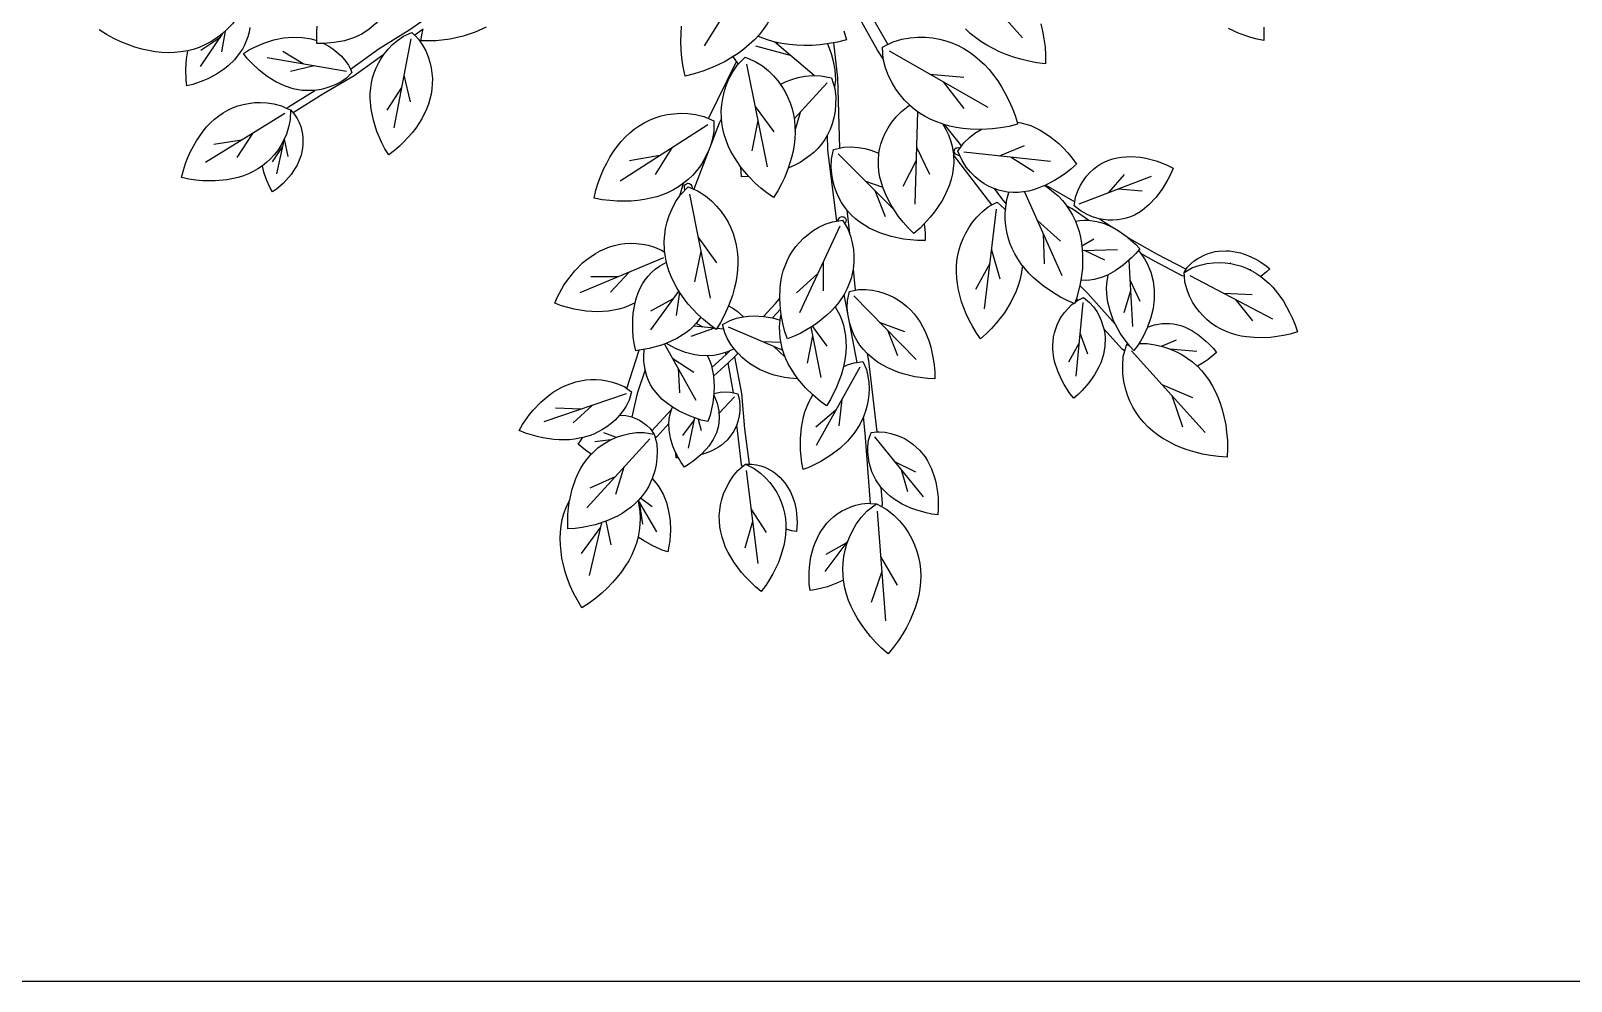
# Model space of a CAD drawing. Header units: millimetres. Extents: x 488786 to 747986, y 25193 to 95000.
# Drawn here: x 579773 to 581064, y 81766 to 82563 of the extents above; entities that cross this region are included whole.
import ezdxf

# ---------------------------------------------------------------- set-up
doc = ezdxf.new("R2010")
doc.units = ezdxf.units.MM
for name, color, linetype in [('10. ETC', 251, 'Continuous'), ('6. FUR1', 181, 'Continuous'), ('8. FUR-L', 74, 'Continuous')]:
    doc.layers.add(name, color=color, linetype=linetype)
doc.layers.add('7. FUR2', color=241, linetype='Continuous', lineweight=5)

# ---------------------------------------------------------------- blocks, each defined once
blk = doc.blocks.new('YUHIHA_Accessory_Plant_Shrub_A_Plan')
at = {"layer": '6. FUR1'}
for points in [[(-258.6, -74.4), (-267.9, -78.7), (-278, -82), (-288.9, -84.4), (-300.5, -85.8), (-306.7, -86), (-313.3, -85.8), (-312.2, -79.4), (-311.4, -76.2), (-318.5, -81.2), (-315.3, -84.4), (-311.9, -89.5), (-309.3, -94.4), (-307.3, -99.2), (-305.8, -103.9), (-304.7, -108.6), (-304.1, -113.1), (-303.7, -117.6), (-303.8, -122), (-304.1, -126.4), (-304.8, -130.7), (-305.8, -134.9), (-307, -139.1), (-308.6, -143.2), (-312.6, -151.3), (-317.7, -159.2), (-320.7, -163.1), (-327.5, -170.6), (-331.4, -174.3), (-335.6, -177.9), (-340.3, -181.4), (-343.5, -176.4), (-346.1, -171.5), (-350.2, -161.9), (-353.2, -152.4), (-355.1, -143.2), (-355.8, -134.3), (-355.8, -129.8), (-355.4, -125.5), (-354.8, -121.2), (-353.8, -116.9), (-352.5, -112.8), (-350.9, -108.6), (-349, -104.6), (-346.7, -100.6), (-344.4, -97.3), (-369.4, -115.2), (-395.4, -130.6), (-420.5, -146.2), (-419.2, -147.6), (-417, -151.1), (-415.4, -154.4), (-414.1, -157.7), (-412.6, -164), (-412.2, -167.1), (-412.2, -173.1), (-412.5, -176), (-413.8, -181.8), (-414.7, -184.6), (-417.1, -190), (-418.6, -192.7), (-422.2, -197.9), (-426.5, -203), (-428.9, -205.4), (-434.5, -210.2), (-437.7, -212.5), (-439.7, -209.1), (-442.7, -202.4), (-444.9, -195.9), (-446.2, -190.8), (-449.9, -193.3), (-453.8, -195.5), (-457.9, -197.4), (-462.1, -199.1), (-466.5, -200.5), (-475.8, -202.4), (-485.8, -203.3), (-496.4, -203.2), (-502, -202.7), (-507.8, -201.8), (-513.9, -200.5), (-512.4, -194.4), (-510.6, -188.8), (-508.6, -183.6), (-506.4, -178.6), (-501.5, -169.6), (-495.9, -161.6), (-492.9, -158), (-489.7, -154.7), (-486.4, -151.6), (-482.8, -148.8), (-479.1, -146.3), (-475.2, -144.1), (-471.2, -142.1), (-466.9, -140.5), (-462.4, -139.2), (-457.8, -138.3), (-452.9, -137.7), (-447.7, -137.5), (-442.3, -137.8), (-436.5, -138.7), (-430.2, -140.3), (-425.6, -142.5), (-424.4, -141.2), (-402.3, -127.4), (-408.9, -127.6), (-412.8, -127.4), (-420.4, -126), (-427.8, -123.7), (-435, -120.3), (-442.1, -115.9), (-448.9, -110.6), (-455.7, -104.2), (-458.9, -100.6), (-462.1, -96.5), (-457.7, -93.8), (-453.4, -91.5), (-445, -87.8), (-436.7, -85.2), (-428.6, -83.5), (-420.6, -82.8), (-412.8, -83), (-405.2, -84.3), (-400.6, -85.7), (-400.6, -78.2), (-400.2, -73.6)], [(-456.6, -74.8), (-457.4, -78.7), (-458.4, -82.5), (-461.3, -89.5), (-463, -92.8), (-467.2, -98.8), (-469.6, -101.7), (-475, -106.9), (-478, -109.3), (-484.6, -113.8), (-492, -117.7), (-496, -119.4), (-504.6, -122.4), (-509.4, -123.6), (-510.1, -118.6), (-510.4, -109.5), (-509.9, -100.9), (-508.8, -94.2), (-514.6, -95.2), (-519.8, -95.8), (-525.2, -95.9), (-530.6, -95.7), (-536.1, -95.1), (-541.7, -94.1), (-547.3, -92.8), (-553.1, -91.1), (-558.9, -89.1), (-564.8, -86.7), (-570.7, -83.9), (-576.8, -80.6), (-583, -76.7)], [(393.1, -74.4), (393.3, -79.9), (393.2, -85.6), (387.5, -84.5), (382.3, -83.1), (372.5, -79.7), (363.6, -75.6)], [(206.4, -71.6), (207.8, -77.8), (208.9, -84.2), (209.8, -90.9), (210.3, -97.9), (210.3, -105.3), (202.9, -104.4), (196.1, -103), (189.5, -101.4), (183.3, -99.5), (177.3, -97.4), (171.6, -95), (166.2, -92.4), (161, -89.6), (156.1, -86.5), (151.4, -83.2), (147.1, -79.7), (143, -75.9)], [(61.1, -59.3), (77.9, -89), (82.4, -86.7), (89.8, -84.6), (96.8, -83.4), (103.3, -82.9), (109.5, -82.9), (115.5, -83.5), (121.2, -84.5), (126.6, -85.9), (131.8, -87.7), (136.9, -89.8), (141.7, -92.3), (146.3, -95.2), (150.7, -98.4), (155, -102), (159, -105.8), (162.9, -110), (166.6, -114.6), (170.1, -119.4), (173.4, -124.6), (176.5, -130), (179.4, -135.9), (182.2, -142), (184.7, -148.6), (186.3, -154.1), (189.7, -154.7), (193.8, -155.7), (197.8, -157), (201.8, -158.7), (205.8, -160.7), (213.6, -165.7), (221.3, -172), (225, -175.7), (228.8, -179.8), (232.5, -184.2), (236.1, -189.3), (231.4, -193.5), (226.9, -197.1), (222.3, -200.2), (217.8, -203), (210.2, -206.9), (212.4, -208), (234.8, -220.8), (235.4, -216.8), (237.4, -211.5), (239.6, -206.9), (242, -203), (244.6, -199.4), (247.4, -196.3), (250.3, -193.6), (253.3, -191.2), (256.5, -189.1), (259.8, -187.4), (263.2, -185.9), (266.7, -184.7), (270.3, -183.9), (274, -183.3), (281.8, -182.9), (289.9, -183.5), (294.2, -184.3), (302.9, -186.6), (307.5, -188.2), (312.2, -190.1), (317.1, -192.5), (315.1, -197.5), (312.8, -202.1), (308, -210.2), (302.8, -217.3), (297.2, -223.2), (291.1, -228.1), (288, -230.1), (284.7, -231.9), (281.3, -233.3), (277.8, -234.5), (274.2, -235.4), (270.4, -236), (266.6, -236.2), (262.6, -236.1), (258.5, -235.6), (255.4, -235), (265.8, -241.9), (271.1, -244.8), (280.6, -251.5), (303.9, -264.8), (328, -277.4), (329.1, -275.7), (332, -272.8), (334.9, -270.3), (337.8, -268.3), (343.6, -265.2), (346.6, -264.1), (352.5, -262.5), (355.5, -262.1), (361.5, -261.8), (364.5, -262), (370.6, -262.9), (373.6, -263.7), (379.7, -265.8), (385.8, -268.6), (388.9, -270.3), (395.1, -274.4), (398.2, -276.9), (395.3, -279.6), (390.6, -283.4), (397.3, -289.1), (400.6, -292.5), (406.7, -300), (409.6, -304.2), (414.8, -313.5), (417.2, -318.6), (419.4, -324), (421.3, -329.9), (415.3, -331.7), (409.6, -333), (398.7, -334.5), (388.4, -334.9), (378.7, -334.1), (374.1, -333.4), (369.6, -332.3), (365.2, -331), (361.1, -329.3), (357, -327.4), (353.1, -325.2), (349.4, -322.7), (345.8, -319.8), (342.5, -316.6), (339.3, -313.1), (336.3, -309.1), (333.5, -304.8), (331, -299.9), (328.8, -294.5), (327, -288.3), (326.6, -283.2), (324.8, -282.9), (301, -270.3), (290.2, -264.2), (293.3, -268.6), (295.4, -272.4), (298.5, -279.8), (300.5, -287.3), (301.4, -294.9), (301.4, -302.5), (300.4, -310.2), (298.5, -317.9), (295.6, -325.9), (301.6, -323.8), (308, -322.7), (314.3, -322.7), (317.4, -323.1), (323.6, -324.6), (326.7, -325.7), (332.8, -328.7), (338.8, -332.7), (344.7, -337.6), (347.6, -340.4), (350.6, -343.6), (353.4, -347.2), (350, -350.3), (346.6, -352.9), (343.3, -355.3), (337.5, -358.7), (340.9, -362.3), (344.3, -366.3), (347.4, -370.7), (350.2, -375.2), (352.7, -380), (354.9, -385.1), (356.9, -390.4), (358.6, -395.9), (360, -401.8), (361.2, -407.8), (362, -414.1), (362.6, -420.7), (362.8, -427.5), (362.5, -434.9), (355.2, -434.4), (348.4, -433.5), (341.9, -432.2), (335.7, -430.7), (329.8, -428.9), (324.2, -426.9), (318.8, -424.7), (313.8, -422.1), (309, -419.4), (304.4, -416.4), (300.2, -413.1), (296.2, -409.6), (292.6, -405.9), (289.2, -401.8), (286.1, -397.5), (283.4, -392.9), (280.9, -388), (278.9, -382.8), (277.2, -377.2), (275.9, -371.3), (275.1, -365), (274.9, -358.1), (275.4, -350.5), (276.7, -345.8), (275.5, -345.2), (274.4, -344.3), (259.1, -327.3), (259.8, -331.1), (260.1, -334.7), (260, -341.8), (258.8, -348.8), (256.5, -355.7), (255, -359.1), (251.3, -365.8), (246.6, -372.5), (240.9, -379), (237.6, -382.2), (233.8, -385.4), (230.7, -381.6), (225.8, -374), (223.8, -370.3), (220.4, -362.9), (218.1, -355.5), (217.2, -351.9), (216.4, -344.7), (216.3, -341.2), (217, -334.1), (217.7, -330.6), (220.1, -323.8), (221.7, -320.4), (223.7, -317), (226, -313.7), (228.8, -310.4), (232.1, -307.2), (233.7, -305.9), (228.4, -303.6), (222.8, -300.8), (217.6, -297.8), (208.1, -291.3), (199.8, -284.3), (196.1, -280.6), (190.8, -274.2), (189.8, -281.6), (188.7, -286.4), (187.3, -291), (185.6, -295.6), (181.2, -304.8), (175.7, -313.8), (168.9, -322.6), (164.9, -327), (160.7, -331.3), (155.8, -335.6), (152.1, -330.3), (148.9, -325.1), (146.2, -319.9), (143.7, -314.8), (139.9, -304.6), (137.2, -294.6), (136.4, -289.7), (135.8, -284.8), (135.6, -279.9), (135.6, -275.1), (136, -270.3), (136.8, -265.6), (137.9, -260.8), (139.3, -256.2), (141.1, -251.6), (143.3, -247), (146, -242.5), (149.1, -238), (152.7, -233.6), (157, -229.3), (162.2, -225.1), (165.3, -223.4), (133, -181.4), (133.3, -188.1), (132.9, -192.7), (132.2, -197.3), (131.1, -201.9), (129.7, -206.5), (127.9, -211.1), (125.7, -215.6), (123.2, -220.2), (120.3, -224.7), (117.1, -229.3), (113.5, -233.8), (108.5, -239.3), (109.2, -246.9), (109.2, -253.3), (102.9, -253.2), (97, -252.8), (91.3, -252.1), (80.8, -249.9), (71.2, -246.8), (62.4, -242.8), (58.4, -240.4), (54.6, -237.8), (51, -235), (47.7, -232), (43.8, -227.7), (46, -247.5), (46.8, -249.6), (48.2, -255.3), (49.2, -260.7), (49.6, -265.9), (49.5, -271), (48.9, -277.2), (50.6, -295), (53.5, -294.4), (59.6, -294.4), (65.1, -295), (70.1, -296), (74.8, -297.4), (79.2, -299.1), (83.3, -301.1), (87.1, -303.3), (90.7, -305.8), (94, -308.5), (97.1, -311.5), (100, -314.6), (102.6, -318), (105, -321.6), (109.2, -329.4), (112.6, -338), (114, -342.6), (116.1, -352.5), (116.9, -357.7), (117.3, -363.2), (117.4, -369.1), (111.5, -368.9), (100.8, -367.5), (91, -365.1), (86.4, -363.6), (77.9, -360.1), (70.1, -355.7), (66.6, -353.1), (60.6, -347.9), (61.8, -354.2), (68.8, -413.7), (70.7, -413.5), (75.9, -414), (80.6, -415), (84.9, -416.3), (88.8, -417.8), (92.5, -419.6), (95.9, -421.7), (99, -423.9), (104.5, -429), (109.2, -434.7), (111.2, -437.9), (114.6, -444.6), (117.2, -452), (118.3, -455.9), (119.7, -464.3), (120.2, -468.7), (120.3, -478.1), (119.9, -483.2), (114.9, -482.5), (110.2, -481.6), (101.5, -479.1), (97.4, -477.6), (90, -474.1), (83.3, -470), (80.2, -467.7), (77.4, -465.3), (72.3, -460), (73.4, -473.6), (73.3, -475), (72.8, -476.2), (77.1, -478.6), (83, -483.4), (87.8, -488.3), (91.9, -493.2), (95.3, -498.3), (98.2, -503.3), (100.5, -508.4), (102.4, -513.5), (103.8, -518.7), (104.8, -523.9), (105.4, -529.1), (105.6, -534.4), (105.4, -539.7), (104.8, -545), (103.9, -550.4), (102.6, -555.7), (100.9, -561.1), (98.8, -566.6), (96.4, -572), (93.7, -577.5), (90.5, -583), (86.9, -588.6), (82.9, -594.2), (78.2, -599.8), (72.7, -595), (67.8, -590), (63.5, -585.1), (59.5, -580.1), (55.9, -575.1), (52.7, -570.1), (49.8, -565), (47.4, -560), (45.2, -554.9), (43.5, -549.7), (42.1, -544.5), (41, -537.9), (35.9, -540.3), (27.4, -543.4), (18, -545.8), (12.8, -546.6), (12.2, -541.3), (12.1, -531.6), (12.4, -527), (13.6, -518.4), (15.7, -510.4), (17.1, -506.6), (20.4, -499.5), (22.4, -496.2), (27, -490.2), (29.7, -487.4), (32.6, -484.8), (35.7, -482.4), (39.2, -480.2), (42.9, -478.3), (46.9, -476.6), (51.3, -475.1), (56.1, -474), (61.6, -473.4), (63.6, -473.6), (59.1, -414.7), (57.5, -401.1), (54.5, -407.4), (49.9, -414.7), (44.2, -421.4), (37.7, -427.6), (30.2, -433.3), (21.8, -438.5), (12.4, -443.1), (7.1, -445.1), (5.9, -439.6), (4.8, -429.1), (4.7, -419.2), (5.6, -409.9), (7.4, -401), (8.6, -396.8), (11.8, -388.7), (15.1, -382.6), (9, -376.7), (2.6, -369.1), (-4.2, -368.7), (-8.7, -368.1), (-17.3, -366.1), (-21.4, -364.8), (-29.4, -361.4), (-37, -356.9), (-40.5, -354.3), (-44, -351.3), (-47.5, -347.8), (-50.5, -350.8), (-44.7, -381.4), (-42, -411), (-38.2, -440.7), (-36.2, -440.6), (-32.1, -441.2), (-28.5, -442.1), (-25.2, -443.3), (-19.3, -446.3), (-16.7, -448), (-12.1, -451.9), (-8.2, -456.4), (-6.5, -458.8), (-3.5, -464), (-2.3, -466.8), (-0.3, -472.7), (1.1, -479.1), (1.6, -482.4), (2, -489.5), (1.6, -497.2), (-2.3, -496.5), (-7.4, -495.1), (-7.7, -499.7), (-8.2, -504.3), (-9.1, -508.9), (-11.9, -518.2), (-13.7, -523), (-18.3, -532.5), (-21.1, -537.4), (-24.3, -542.3), (-28.1, -547.3), (-33, -543.4), (-37.2, -539.4), (-41.1, -535.4), (-44.7, -531.4), (-50.9, -523.1), (-55.9, -514.7), (-57.9, -510.5), (-59.5, -506.2), (-60.9, -501.9), (-62, -497.5), (-62.7, -493.1), (-63.1, -488.6), (-63.2, -484.1), (-62.9, -479.5), (-62.2, -474.9), (-61.1, -470.3), (-59.6, -465.6), (-57.6, -460.9), (-55, -456.1), (-51.9, -451.1), (-47.8, -446.1), (-43.8, -442.8), (-44.5, -441.2), (-48.6, -407.8), (-51, -413.1), (-54.6, -418.2), (-56.7, -420.6), (-61.3, -424.7), (-63.9, -426.5), (-69.6, -429.6), (-72.7, -430.9), (-78.8, -432.9), (-85.3, -438.4), (-88.7, -440.8), (-92.5, -443.1), (-95.1, -439.4), (-97.5, -435.4), (-99.4, -435.4), (-99.6, -431.4), (-102.1, -425.5), (-104.2, -418.8), (-105.3, -412.3), (-105.5, -406.7), (-115.6, -417.7), (-117.1, -418.6), (-115.7, -423.6), (-115.3, -430), (-115.5, -435.8), (-116.2, -441.2), (-117.3, -446.3), (-119.5, -452.8), (-116.2, -456.6), (-114, -459.6), (-110.4, -465.9), (-107.6, -472.8), (-105.7, -480.1), (-104.5, -487.9), (-104.2, -496.1), (-104.8, -504.9), (-105.4, -509.5), (-106.5, -514.2), (-111.1, -512.7), (-119.4, -509), (-126.8, -504.8), (-131.3, -501.8), (-132.7, -506.9), (-134.5, -511.9), (-136.6, -516.8), (-139.1, -521.6), (-142, -526.3), (-145.2, -531), (-148.8, -535.5), (-152.7, -540), (-157, -544.4), (-161.7, -548.8), (-166.7, -553), (-172.2, -557.1), (-178.4, -561.1), (-182.2, -554.8), (-185.4, -548.7), (-188.1, -542.7), (-190.4, -536.8), (-192.3, -530.9), (-193.9, -525.1), (-195.1, -519.5), (-195.9, -513.9), (-196.4, -508.4), (-196.6, -502.9), (-196.3, -497.6), (-195.8, -492.3), (-194.8, -487.2), (-193.4, -482.1), (-191.6, -477.1), (-188.6, -470.7), (-186.6, -461.8), (-183.4, -452.6), (-181.5, -448.3), (-179.4, -444.2), (-177, -440.4), (-174.3, -436.7), (-170.5, -432.3), (-175.4, -429), (-181.5, -423.9), (-177.7, -418.5), (-184.5, -419.8), (-188.8, -420.2), (-197.5, -420.3), (-202, -420), (-211.2, -418.6), (-216, -417.6), (-225.8, -414.6), (-230.9, -412.4), (-228.1, -407.6), (-222.2, -399.2), (-219.2, -395.5), (-212.7, -388.7), (-205.9, -382.9), (-202.4, -380.4), (-195.1, -376.2), (-191.3, -374.4), (-183.4, -371.7), (-179.4, -370.8), (-175.2, -370.1), (-171, -369.8), (-166.6, -369.8), (-162.1, -370.1), (-157.5, -370.8), (-152.7, -371.9), (-147.7, -373.6), (-142.5, -376), (-140.8, -377.2), (-130.4, -345.2), (-133.3, -345.6), (-134.6, -339.7), (-135.3, -334.1), (-135.7, -328.8), (-135.7, -318.8), (-135.3, -314.1), (-133.8, -305.4), (-139.2, -308), (-143.3, -309.6), (-147.5, -310.8), (-156.2, -312.4), (-165.3, -313), (-174.9, -312.4), (-185, -310.8), (-195.6, -307.9), (-201.2, -305.8), (-198.8, -300.4), (-193.4, -290.8), (-190.5, -286.5), (-184.3, -278.8), (-177.8, -272.1), (-174.3, -269.1), (-167, -264.1), (-163.2, -261.9), (-159.3, -260.1), (-155.2, -258.6), (-151, -257.4), (-146.7, -256.4), (-142.3, -255.9), (-137.7, -255.6), (-132.9, -255.8), (-128, -256.3), (-122.9, -257.3), (-117.5, -258.9), (-111.8, -261.3), (-109.5, -262.8), (-109.1, -261.4), (-109.4, -253.7), (-109, -248.5), (-108.2, -243.1), (-107, -237.7), (-105.2, -232.2), (-102.8, -226.6), (-99.8, -220.8), (-96.3, -215.8), (-93.3, -205.3), (-97.4, -208.2), (-101.7, -210.8), (-106.2, -213), (-110.8, -214.9), (-115.7, -216.6), (-120.8, -217.9), (-126, -219), (-131.4, -219.7), (-137, -220.2), (-142.8, -220.4), (-148.8, -220.3), (-155, -219.8), (-161.5, -219.1), (-168.2, -217.7), (-166.7, -211), (-164.7, -204.8), (-162.6, -199), (-160.2, -193.5), (-157.6, -188.3), (-154.9, -183.4), (-152, -178.7), (-148.8, -174.4), (-145.5, -170.3), (-142, -166.6), (-138.3, -163.1), (-134.5, -159.9), (-130.4, -157.1), (-126.1, -154.5), (-121.6, -152.3), (-116.9, -150.4), (-112, -148.9), (-106.8, -147.7), (-101.4, -147), (-95.7, -146.6), (-89.7, -146.8), (-83.2, -147.6), (-76.2, -149.2), (-72.3, -151), (-48.7, -103.2), (-51.6, -99.1), (-58.3, -103.1), (-64.2, -106.1), (-70.5, -108.8), (-77.1, -111.4), (-84.2, -113.6), (-91.8, -115.5), (-93.5, -107.8), (-94.5, -100.5), (-95.1, -93.4), (-95.4, -86.6), (-95.2, -80), (-94.8, -73.5)], [(41.2, -77.5), (43.4, -85), (35.8, -87), (32.6, -87.5), (35.8, -116.9), (37.4, -175.8), (40.8, -175), (47.4, -174.8), (53.3, -175.2), (58.7, -176.2), (63.8, -177.5), (70.6, -180.1), (71.1, -177), (72.2, -172.4), (73.8, -167.8), (75.8, -163.2), (78.4, -158.7), (81.4, -154.1), (85.1, -149.6), (89.6, -145.1), (95, -140.7), (96.4, -139.9), (92, -135.6), (88.3, -131.2), (84.8, -126.4), (81.6, -121.1), (78.7, -115.2), (76.2, -108.6), (74.2, -101), (69.3, -93.6), (48.6, -56.9)]]:
    blk.add_lwpolyline(points, dxfattribs=at)
for points in [[(-387.1, -92.7), (-383.7, -95.3), (-380.3, -98.4), (-377.1, -102), (-373.9, -106.4), (-372.4, -109.6), (-348.3, -92.3), (-322.6, -76.3), (-310.7, -68), (-318.4, -68.5), (-326.8, -67.8), (-335.3, -66), (-339.5, -64.7), (-344.6, -62.7), (-346.6, -66), (-351.2, -71.5), (-356.6, -76.2), (-362.8, -80.2), (-369.7, -83.3), (-377.5, -85.8), (-386, -87.4), (-394.7, -88.2), (-390.6, -90.4)], [(-48.2, -312.6), (-43, -317.2), (-38.6, -316.6), (-33.8, -316.4), (-26.1, -316.9), (-16.1, -306.1), (-12.6, -301.8), (-12.2, -292.6), (-11.6, -287.9), (-10.8, -283.2), (-9.6, -278.7), (-8.1, -274.4), (-6.3, -270.2), (-4.3, -266.1), (-1.9, -262.2), (0.8, -258.4), (3.9, -254.8), (7.3, -251.3), (11.2, -248.1), (15.4, -245), (20.2, -242.2), (25.6, -239.7), (31.7, -237.5), (35.2, -237), (27.8, -177.5), (27.4, -164.7), (25.1, -168.7), (22.3, -172.5), (19.3, -176.1), (16, -179.4), (12.5, -182.4), (8.6, -185.2), (4.5, -187.8), (0.1, -190.2), (-5.5, -192.6), (-8.4, -200.2), (-11.1, -205.8), (-14.2, -211.5), (-17.8, -217.3), (-23.5, -213.4), (-28.5, -209.3), (-33.1, -205.1), (-38.5, -199.7), (-44.7, -199.8), (-45.2, -191.7), (-50.9, -183.2), (-53.5, -178.6), (-55.7, -174), (-57.6, -169.2), (-59.1, -164.5), (-60.3, -159.6), (-61.1, -154.7), (-61.4, -150.9), (-63.4, -154.9), (-84.7, -210.3), (-80.8, -211.9), (-74.8, -215.9), (-69.8, -220.1), (-65.5, -224.4), (-61.8, -228.9), (-58.6, -233.4), (-55.8, -238), (-53.5, -242.7), (-51.6, -247.5), (-50.1, -252.4), (-49, -257.3), (-48.2, -262.3), (-47.7, -267.4), (-47.6, -272.6), (-47.9, -277.8), (-48.5, -283.1), (-49.4, -288.4), (-50.7, -293.8), (-52.3, -299.3), (-55.5, -307.9), (-51.9, -310)], [(151, -163.4), (156.4, -160.1), (147, -159.9), (141, -159.3), (135.3, -158.5), (129.7, -157.3), (125.2, -156), (139.8, -174.2), (141.8, -171.4), (146.5, -166.9)], [(179.5, -212.9), (170.9, -211.1), (167.1, -209.8), (173.4, -218.1), (177.3, -222.7), (177.9, -219)], [(227.8, -224.1), (230.3, -227.7), (232.8, -232), (235.2, -237), (238.9, -236.4), (242.5, -236.2), (246.1, -236.2), (232.6, -226.8)], [(239.6, -287.9), (238.9, -291), (245.6, -297.8), (268.8, -323.6), (267, -319.8), (264.3, -312.3), (262.4, -304.8), (261.8, -301), (261.3, -293.4), (261.5, -289.6), (262.6, -281.9), (258, -283.9), (250.9, -285.9), (247.4, -286.4), (243.9, -286.7), (239.8, -286.6)], [(37.7, -315.7), (39.4, -319.9), (40.8, -324.3), (41.8, -328.7), (42.5, -333.2), (42.9, -337.7), (43, -342.3), (42.8, -346.9), (42.2, -351.7), (40.8, -359.1), (44.2, -357.5), (49.8, -355.7), (52.2, -355.4), (41.4, -298.4), (36.8, -305.4), (34, -308.8)], [(236.1, -304), (237.4, -303.3), (236.1, -301.9), (235.1, -304.9)], [(-11.6, -316.2), (-11.4, -315.4), (-12, -310.9), (-18.7, -318.1), (-12.2, -320)], [(-69.6, -358.8), (-69.4, -359.6), (-57.5, -348.8), (-57.9, -347.1), (-63.8, -348.8), (-67.9, -349.5), (-73, -349.9), (-70.8, -355)], [(-62.5, -380.5), (-58.4, -380.2), (-53.7, -380.4), (-51.2, -381), (-55.9, -355.9), (-68, -366.9), (-67.5, -375.4), (-67.7, -381.5)], [(-135.9, -401.2), (-130.2, -403.8), (-127.3, -405.7), (-124.3, -408), (-121.2, -410.9), (-119.8, -412.9), (-103.3, -394.8), (-102.5, -392.9), (-107.8, -389.1), (-111, -386.4), (-116.4, -380.5), (-118.8, -377.4), (-120.8, -374.1), (-122.6, -370.6), (-124, -366.9), (-125.5, -361.6), (-132, -381.5), (-136.5, -401.1)], [(-146.2, -399.6), (-145.9, -398.5), (-146.8, -399.6)]]:
    blk.add_lwpolyline(points, close=True, dxfattribs=at)
at = {"layer": '8. FUR-L'}
for points in [[(-23.3, -6.1), (-76, -90.2)], [(-14.4, -12.9), (-13.2, -17.7), (-12.2, -25), (-11.9, -31.9), (-12.1, -38.4), (-12.9, -44.6), (-14.2, -50.5), (-15.8, -56.2), (-17.9, -61.6), (-20.4, -66.7), (-23.2, -71.6), (-26.4, -76.3), (-29.9, -80.8), (-33.8, -85), (-38.1, -89), (-42.6, -92.9), (-47.5, -96.5), (-51.6, -99.1)], [(126.4, -10.5), (190.8, -83.3)], [(-459.5, -50.5), (-463, -59.7), (-467, -66.1), (-471.2, -71.6), (-475.6, -76.2), (-480.1, -80.3), (-484.7, -83.8), (-489.5, -86.8), (-494.3, -89.3), (-499.2, -91.4), (-504.2, -93.1), (-508.8, -94.2)], [(-479.5, -79.7), (-498.4, -107.5)], [(-482, -83.4), (-497.8, -94)], [(-477.3, -77.8), (-480.6, -95.1)], [(-394.8, -88.2), (-400.5, -88.2), (-400.6, -85.8)], [(-344.4, -97.3), (-340.8, -92.8), (-337.2, -89.1), (-333, -85.5), (-327.9, -82), (-320.8, -79)], [(-321.8, -84.1), (-336.1, -158.9)], [(-320.8, -79), (-318.6, -81.2)], [(-3.6, -98.1), (-32.6, -90.3)], [(32.5, -87.6), (21.4, -89.2), (14.6, -89.7), (8, -89.8), (1.6, -89.6), (-4.6, -89.1), (-10.7, -88.2), (-16.5, -87), (-22.1, -85.4), (-27.6, -83.5), (-31, -82)], [(16.4, -115.1), (-16.8, -86.9)], [(-14, -89.3), (-15, -87.3)], [(27.5, -88.4), (30.5, -96.4), (32.3, -103), (33.6, -110.3), (34.1, -118.5), (33.2, -124.7)], [(73.5, -91.2), (77.8, -89)], [(-375.6, -111.7), (-442.1, -100.1)], [(-412, -105.3), (-429, -94.9)], [(-61.4, -150.8), (-61.6, -144.6), (-61.2, -139.4), (-60.4, -134.1), (-59.2, -128.8), (-57.4, -123.3), (-55.1, -117.7), (-52, -112), (-48, -106.1), (-41.5, -99.7)], [(-41.5, -99.7), (-33.1, -103.1), (-27.1, -107), (-22.1, -111.1), (-17.8, -115.3), (-14, -119.7), (-10.8, -124.1), (-8, -128.7), (-5.7, -133.3), (-3.8, -138), (-2.2, -142.8), (-1.1, -147.7), (-0.3, -152.6), (0.2, -157.6), (0.3, -162.7), (0, -167.8), (-0.5, -173.1), (-1.4, -178.3), (-2.7, -183.7), (-5.5, -192.6)], [(74.2, -100.9), (73.5, -91.2)], [(79.2, -94.4), (161.9, -141.6)], [(-402.9, -106.9), (-422.5, -111.7)], [(-371.1, -112.5), (-375.8, -117.3), (-380.2, -120.3), (-384.6, -122.6), (-388.8, -124.3), (-392.9, -125.7), (-397, -126.7), (-402.2, -127.4)], [(-372.4, -109.6), (-371.1, -112.5)], [(-327.6, -114.8), (-322.4, -137.1)], [(-47.1, -105.2), (-48.7, -103.3)], [(-40.4, -105.6), (-23, -191.5)], [(-12.1, -122.4), (-7.3, -120.1), (-2.4, -118.2), (2.9, -116.7), (8.6, -115.6), (14.9, -115.1), (21.9, -115.2), (30.9, -117)], [(113.2, -113.8), (141.8, -116.3)], [(-329.6, -125.1), (-341.9, -144)], [(27.1, -121.2), (-0.5, -151.4)], [(30.9, -117), (33.6, -125.8), (34.4, -132.8), (34.3, -139.2), (33.8, -144.9), (32.8, -150.4), (31.4, -155.4), (29.6, -160.1), (27.4, -164.7)], [(124.5, -120.3), (141.8, -142.7)], [(-33.2, -140.9), (-17.6, -162.2)], [(125.2, -156), (119.1, -153.9), (114.1, -151.8), (109.2, -149.3), (104.6, -146.4), (100.2, -143.2), (96.4, -140)], [(-427.3, -146.7), (-493.8, -188)], [(-422.7, -143.8), (-422.9, -152.1), (-424.2, -158.4), (-426, -164), (-428.1, -169), (-430.6, -173.6), (-433.3, -177.7), (-436.2, -181.5), (-439.4, -184.9), (-442.7, -188), (-446.1, -190.7)], [(-425.5, -142.5), (-422.7, -143.8)], [(-422.7, -143.8), (-420.6, -146.1)], [(-422.7, -143.8), (-422.7, -143.8)], [(-72.3, -151), (-67.9, -153)], [(-67.9, -153), (-67.9, -162.1), (-69.3, -169.2), (-70.7, -173.7)], [(-30.9, -152.7), (-36, -178.2)], [(4.5, -146), (0.2, -161.4)], [(102.9, -145.2), (100.6, -222.8)], [(186.3, -154.2), (186.8, -155.8), (179.6, -157.6), (172.6, -158.8), (165.9, -159.6), (156.5, -160.1)], [(-454.6, -163.7), (-467.5, -183.6)], [(-72.9, -156.2), (-146.2, -203.5)], [(124, -155.7), (126.6, -160.1), (128.9, -164.8), (130.6, -169.5), (131.9, -174.2), (133, -181.3)], [(-463.8, -169.3), (-486.9, -172.8)], [(-429.5, -174.7), (-438, -187.3)], [(-428.3, -169.3), (-434.4, -197.4)], [(-427.9, -168.4), (-424.9, -182.9)], [(-103, -175.6), (-117, -198)], [(-72.8, -179), (-76.2, -186), (-79.1, -190.6), (-82.3, -194.8), (-85.8, -198.7), (-89.4, -202.2), (-93.2, -205.3)], [(43.8, -227.6), (41.8, -225.1), (39.2, -221.3), (37, -217.2), (35, -212.8), (33.3, -208.2), (31.9, -203.1), (31, -197.6), (30.5, -191.7), (30.7, -185.2), (32.6, -176.9)], [(32.6, -176.9), (37.4, -175.8)], [(36.4, -180.7), (83.2, -227.3)], [(108.5, -239.3), (105, -242.8), (99.9, -247.3), (95, -242.5), (90.9, -237.8), (87.1, -233), (83.8, -228.3), (80.8, -223.6), (78.2, -218.8), (76, -214.2), (74.1, -209.5), (72.6, -204.8), (71.4, -200.1), (70.6, -195.5), (70.1, -190.8), (70.1, -186.2), (70.6, -180.1)], [(102, -175.1), (113, -197.7)], [(138.6, -182.6), (134.8, -180.8), (133.9, -179.5), (133.7, -178.3), (134.3, -176.5), (135.4, -175.5), (136.9, -175.2), (138.7, -175.7)], [(136.8, -178.4), (139.7, -174.3)], [(167, -209.8), (162.9, -208), (158.9, -205.7), (155, -203.1), (151.2, -199.9), (147.4, -196.1), (143.7, -191.7), (140.2, -186.2), (136.8, -178.4)], [(141.8, -178.9), (214.3, -186.9)], [(171.6, -182.2), (192.6, -173.6)], [(-113, -182.1), (-138.6, -186.5)], [(-38.5, -199.6), (-45.1, -191.8)], [(101.7, -186.2), (90.5, -208.1)], [(181.5, -183.3), (200.3, -195.3)], [(-92, -211.1), (-92.4, -208.7), (-92.3, -207.5), (-91.5, -206.2), (-89.8, -205.3), (-88.3, -205.4), (-87, -206.2), (-86.2, -207.6), (-85.8, -209.9)], [(59.4, -203.6), (73.8, -208.6)], [(238.4, -222.6), (298.9, -199.4)], [(263.3, -213.1), (276.5, -198)], [(-96.3, -215.6), (-95.8, -214.9), (-89.3, -208.4)], [(-89.3, -208.4), (-84.8, -210.3)], [(-88.1, -214.4), (-71, -301.5)], [(67.1, -211.3), (75.7, -233.2)], [(210.2, -206.9), (204.6, -209.2), (200.2, -210.7), (195.9, -211.8), (191.7, -212.5), (187.4, -212.9), (183.2, -213), (179.6, -212.8)], [(192.6, -212.4), (224, -282.7)], [(209.5, -207.2), (212.3, -209), (216.7, -212.4), (220.7, -215.9), (224.3, -219.7), (227.8, -224)], [(271.5, -209.9), (291.1, -211.5)], [(168.9, -226.9), (158.8, -310.4)], [(165.3, -223.4), (169.6, -221.2)], [(169.6, -221.2), (175.9, -226.7), (176.7, -227.7)], [(190.7, -274.1), (186.9, -268.6), (184.4, -264.4), (182.2, -260), (180.4, -255.4), (178.8, -250.8), (177.7, -245.9), (176.9, -240.9), (176.5, -235.7), (176.5, -230.4), (177.3, -222.8)], [(234.3, -224.1), (234.8, -220.8)], [(255.3, -235), (249.7, -233.4), (245, -231.5), (240, -228.8), (234.3, -224.1)], [(37.7, -241.3), (3.9, -313.9)], [(35.2, -237), (40, -236.3)], [(35.9, -236.9), (37.5, -234.3), (38.2, -233.7), (39.7, -233.2), (41.2, -233.4), (42.4, -234.3), (43.1, -236), (42.9, -237.5), (41.9, -239.3)], [(40, -236.3), (44.4, -243.4), (45.9, -247.3)], [(203.4, -236.6), (222.7, -253.7)], [(235.2, -237.1), (236.8, -240.9), (238.3, -245.6), (239.5, -250.4), (240.4, -255.4), (241, -260.5), (241.3, -265.7), (241.3, -271.1), (241.1, -276.6), (239.8, -286.5)], [(246.1, -236.2), (253.1, -237.2), (256.7, -238.2), (260.3, -239.4), (265.4, -241.7)], [(-81.1, -250.2), (-65.5, -271.9)], [(208.2, -247.3), (209, -272.7)], [(240.7, -257.8), (250.7, -251.9)], [(279.3, -250.7), (285.6, -256.2), (289.2, -260.1), (285.8, -264.2), (282.3, -267.8), (275.4, -273.8), (268.5, -278.7), (262.6, -281.9)], [(-110.1, -267.7), (-180.1, -297)], [(-109.5, -262.9), (-109, -263.2)], [(-55.5, -308), (-59.1, -316.1), (-62.2, -321.9), (-65.9, -327.8), (-71.5, -323.7), (-76.5, -319.5), (-81.1, -315.3), (-85.3, -310.9), (-89.2, -306.5), (-92.8, -302.1), (-96, -297.5), (-98.8, -292.9), (-101.4, -288.3), (-103.6, -283.5), (-105.4, -278.7), (-107, -273.9), (-108.1, -268.9), (-109.1, -261.5)], [(-78.7, -262.1), (-83.9, -287.9)], [(23.8, -271.1), (23.8, -295.3)], [(164.8, -261.2), (172, -285.3)], [(241.1, -261.5), (270.5, -260.7)], [(242.5, -261.4), (259.7, -269.4)], [(279.9, -270), (283.1, -325.4)], [(288, -261.6), (290.1, -264.2)], [(-148.4, -283.7), (-171, -283.8)], [(-138.9, -279.7), (-154.3, -296.6)], [(-133.8, -305.3), (-132.6, -301.1), (-131.2, -297.1), (-129.5, -293.3), (-127.5, -289.7), (-125.3, -286.3), (-122.8, -283.1), (-120, -280.1), (-116.9, -277.3), (-113.4, -274.8), (-107.5, -271.4)], [(19.2, -281.1), (1.5, -297)], [(48.9, -277.4), (47.2, -285), (45.7, -289.4), (44, -293.6), (41.4, -298.4)], [(163.4, -272.6), (151.5, -294.4)], [(326.3, -280.1), (333.5, -275.9), (339.7, -273.9), (345.4, -272.6), (350.8, -272), (355.9, -271.8), (360.8, -272), (365.6, -272.6), (370.1, -273.6), (374.5, -274.9), (378.7, -276.5), (382.7, -278.4), (386.6, -280.7), (390.6, -283.4)], [(326.3, -280.1), (328, -277.4)], [(326.3, -280.1), (326.3, -280.1)], [(326.6, -283.1), (326.3, -280.1)], [(331.1, -282.6), (400.4, -319)], [(364.8, -272.5), (365.6, -272.1)], [(381, -277.6), (382.4, -277.6)], [(-97.2, -295.5), (-120.8, -328.2)], [(-96.6, -296.5), (-99.3, -316)], [(44.4, -314.2), (44, -309.6), (44.2, -303.5), (45.8, -295.9)], [(45.8, -295.9), (50.6, -295)], [(238.9, -291.1), (236.1, -301.9)], [(281.4, -295.3), (275.8, -313.9)], [(280.9, -286.2), (289.3, -304)], [(-102, -302.1), (-121, -312.4)], [(-12, -310.9), (-12.6, -301.9)], [(34, -308.9), (30.6, -312.5), (27, -315.9), (19.1, -322.3), (14.7, -325.3), (5, -330.9), (-0.4, -333.4), (-6.2, -335.7), (-8.3, -329.7), (-9.8, -324), (-11.4, -315.5)], [(49.4, -299.6), (101.7, -353)], [(235, -304.9), (234.6, -306.2), (233.8, -305.9)], [(241.6, -305.2), (235.6, -366.9)], [(237.5, -303.3), (241.9, -301)], [(241.9, -301), (247.1, -305.1), (250.4, -308.9), (253.1, -312.7), (255.2, -316.5), (256.9, -320.2), (258.1, -323.9), (259, -327.2)], [(359.6, -297.5), (383.3, -298.5)], [(369.1, -302.5), (383.8, -320.7)], [(-78.6, -317.6), (-82.2, -322.3), (-85, -325.3), (-88, -328.1), (-91.4, -330.7), (-98.8, -335.4), (-107.2, -339.4), (-111.8, -341), (-121.9, -343.8), (-130.3, -345.2)], [(-76.7, -325.9), (-82.5, -322.7)], [(-60.5, -323.7), (-54.2, -320.2), (-48.8, -318.4), (-43.1, -317.2)], [(-26, -316.9), (-18.7, -318.1)], [(2.6, -369.1), (-0.5, -364.8), (-5.4, -356.5), (-7.4, -352.3), (-9.1, -348), (-10.4, -343.7), (-11.5, -339.3), (-12.2, -334.8), (-12.6, -330.3), (-12.7, -325.7), (-12.2, -320.1)], [(60.6, -347.9), (57.3, -344.3), (54.7, -340.9), (52.3, -337.3), (50.1, -333.5), (48.3, -329.4), (45.9, -322.1)], [(70.9, -321.6), (92, -329.6)], [(-67.2, -326.8), (-87, -333.7)], [(-67.2, -326.8), (-84.7, -325.1)], [(-59.5, -327.6), (-65.4, -327)], [(-47.6, -347.8), (-50.5, -344.4), (-53.5, -340.4), (-56.3, -335.8), (-58.7, -330.6), (-60.5, -323.7)], [(-55.7, -325.7), (-9.9, -345.3)], [(15, -333.1), (10.3, -356.2)], [(13.6, -326), (22, -368.2)], [(14.9, -325.2), (26.9, -341.8)], [(78, -328.9), (86.2, -349.5)], [(239.1, -330.6), (245.5, -348.2)], [(295.6, -326), (292, -333.6), (289.8, -337.5), (287.2, -341.5), (284.3, -345.4), (280.9, -341.8), (275.3, -334.5), (272.9, -330.9), (268.9, -323.7)], [(-125.5, -361.5), (-126.5, -355), (-126.6, -350.6), (-126.1, -344.6)], [(-109.1, -340), (-82.8, -387.1)], [(-73, -349.9), (-79.9, -349.6), (-83.8, -349.1), (-91.6, -347.1), (-99.3, -344.1), (-103.1, -342.1), (-107.6, -339.5)], [(-50.7, -344.1), (-55.6, -346.4), (-57.9, -347.1)], [(-57.5, -348.7), (-54.7, -346)], [(-27, -338), (-11.7, -338.4)], [(-17.4, -342.1), (-7.9, -351)], [(238.3, -339), (229.4, -355.2)], [(276.8, -345.7), (278, -341.1)], [(278, -341.1), (279.1, -339.6)], [(278, -341.1), (280.1, -340.7)], [(278, -341.1), (278, -341.1)], [(282.2, -345.8), (343.9, -414.2)], [(288.5, -339.5), (295.3, -339.7), (302.1, -340.7), (308.3, -342.1), (314.1, -344), (319.4, -346.3), (324.4, -348.9), (329, -351.8), (333.3, -355), (337.4, -358.7)], [(307.5, -341.9), (320.1, -336.6)], [(314.1, -344), (336.9, -345.9)], [(-102.3, -352.2), (-84.6, -363.6)], [(-97.8, -360.3), (-96.5, -380.9)], [(-69.4, -359.6), (-68, -366.8)], [(-50.6, -350.8), (-55.9, -355.8)], [(40.8, -359.2), (38.9, -366.2), (35.1, -376.1), (29.9, -386.4), (26.6, -391.7), (21.5, -388.1), (15.1, -382.6)], [(54.5, -359.3), (18.1, -425.2)], [(52.2, -355.4), (57, -354.8)], [(57, -354.8), (60.1, -361.4), (61.4, -367), (62.1, -372.3), (62.4, -377.4), (62.2, -382.2), (61.6, -386.8), (60.8, -391.2), (59.6, -395.5), (57.6, -401.1)], [(307.6, -373.9), (333.4, -384.7)], [(-141.4, -381.8), (-210.2, -405.3)], [(-136.7, -380.2), (-138.7, -387.1), (-141.4, -392.1), (-144.3, -396.5), (-145.9, -398.5)], [(-140.8, -377.2), (-136.7, -380.2)], [(-67.8, -381.5), (-68.7, -389.4), (-69.7, -394.4), (-71, -399.6), (-72.8, -405), (-78.4, -403.7), (-88.2, -400.3), (-96.9, -396.3), (-102.5, -392.9)], [(-67.9, -382.9), (-66.3, -386.1), (-65.1, -389.5), (-63.5, -396.1), (-63.2, -402.4), (-64, -408.5), (-65.7, -414.4), (-68.4, -420.1), (-72.1, -425.5), (-74.2, -428.2), (-78.7, -432.8)], [(-50.4, -384.4), (-63.4, -397.9)], [(-51.1, -381), (-47.8, -381.7)], [(-47.8, -381.7), (-46.2, -387.6), (-45.9, -392.2), (-46, -396.4), (-46.5, -400.2), (-47.3, -403.8), (-48.6, -407.8)], [(39.5, -386.4), (37, -408.6)], [(316, -383.3), (324.9, -409.3)], [(-179.1, -394.7), (-200.4, -393.8)], [(-169.7, -391.5), (-185.7, -406)], [(-146.8, -399.6), (-150.6, -403.7), (-153.9, -406.7), (-157.4, -409.4), (-161, -411.7), (-164.7, -413.7), (-168.5, -415.5), (-172.3, -417), (-177.7, -418.5)], [(-146.1, -399.6), (-141.5, -399.9), (-136.6, -401)], [(-105.5, -406.6), (-105.3, -403), (-104.8, -400), (-103.4, -395)], [(34.5, -395.4), (17.7, -409.7)], [(-119.7, -413), (-117.9, -415.5)], [(-84.3, -403.6), (-94.1, -416.6)], [(-83.9, -401.9), (-89.2, -427.3)], [(-80.9, -402.9), (-78.3, -412.4)], [(-121.5, -419.5), (-174.2, -477.4)], [(-170.4, -432.2), (-164.9, -427.1), (-161.3, -424.4), (-157.3, -421.9), (-153.1, -419.8), (-148.6, -417.9), (-143.7, -416.3), (-138.3, -415.1), (-132.5, -414.3), (-126.1, -414.1), (-117.9, -415.5)], [(-154.2, -420.4), (-167.5, -422.1)], [(-149.5, -418.3), (-160.1, -414.5)], [(-117.9, -415.5), (-117.9, -415.5)], [(-117.9, -415.5), (-117.1, -418.5)], [(72.3, -459.9), (68, -453.8), (66.2, -450.5), (64.7, -447), (63.4, -443.3), (62.4, -439.3), (61.7, -435.1), (61.3, -430.7), (61.3, -425.9), (61.9, -420.6), (64, -414.2)], [(64, -414.2), (68.8, -413.7)], [(66.8, -417.7), (107.6, -468)], [(-97.6, -435.3), (-99.5, -431.5)], [(83.6, -438.4), (101.1, -447)], [(-150.4, -451.2), (-171.7, -460.9)], [(-143.2, -443.3), (-150.1, -466)], [(-43.8, -442.8), (-41.4, -440.8)], [(-41.4, -440.8), (-38.3, -440.7)], [(-41.4, -440.8), (-41.4, -440.8)], [(-41.4, -440.8), (-33.9, -444.4), (-28.7, -448.2), (-24.4, -452.2), (-20.8, -456.2), (-17.7, -460.4), (-15, -464.5), (-12.8, -468.8), (-11, -473.1), (-9.6, -477.4), (-8.6, -481.8), (-7.8, -486.2), (-7.5, -490.6), (-7.4, -495.1)], [(-40.7, -446.1), (-31, -523.9)], [(89.2, -445.2), (94.5, -463.7)], [(-119.5, -452.8), (-122.7, -459.6), (-125, -463.5), (-127.7, -467.1), (-130.6, -470.5), (-133.7, -473.7), (-137.1, -476.7), (-140.7, -479.4), (-144.6, -482), (-148.6, -484.3), (-157.5, -488.3), (-167.3, -491.5), (-178.1, -493.8), (-183.9, -494.5), (-190.1, -494.9), (-190.3, -488.7), (-190.1, -482.8), (-189.6, -477.2), (-188.7, -470.8)], [(-131.3, -471.3), (-130.6, -475), (-129.8, -480.5), (-129.6, -486), (-129.8, -491.4), (-130.3, -496.6), (-131.3, -501.6)], [(-131.1, -471.1), (-116, -497.5)], [(-130.4, -472.4), (-127.7, -491)], [(-129.2, -468.9), (-119.5, -476.2)], [(-13.4, -467.7), (-12.8, -468.1)], [(40.9, -537.8), (40.5, -534.1), (40.3, -528.8), (40.5, -523.5), (41.1, -518.2), (42.2, -512.9), (43.7, -507.5), (45.8, -502), (48.4, -496.6), (51.6, -491.1), (55.7, -485.5), (60.8, -479.8), (68.5, -473.9)], [(63.7, -473.6), (68.5, -473.9)], [(68.5, -473.9), (68.5, -473.9)], [(68.5, -473.9), (72.8, -476.2)], [(-162, -489.9), (-172.2, -534)], [(-158.3, -488.6), (-154, -508.4)], [(-35.4, -488.7), (-41.9, -511.2)], [(-36.7, -478.1), (-24, -498.1)], [(-8.1, -484.5), (-7.8, -484.8)], [(69, -480.2), (76, -572.1)], [(-162.8, -493.4), (-179.1, -515.6)], [(44.6, -505.1), (25.1, -530.6)], [(43.5, -506.6), (26.1, -516.4)], [(71.9, -518), (85.8, -542.2)], [(72.9, -530.6), (64, -556.6)]]:
    blk.add_lwpolyline(points, dxfattribs=at)

msp = doc.modelspace()

# ---------------------------------------------------------------- linework, layer by layer
at = {"layer": '10. ETC'}
msp.add_line((575900, 81766.3), (584900, 81766.3), dxfattribs=at)

# ---------------------------------------------------------------- block references
at = {"layer": '7. FUR2'}
msp.add_blockref('YUHIHA_Accessory_Plant_Shrub_A_Plan', (580413.6, 82640.3), dxfattribs=at)

doc.saveas('drawing.dxf')
